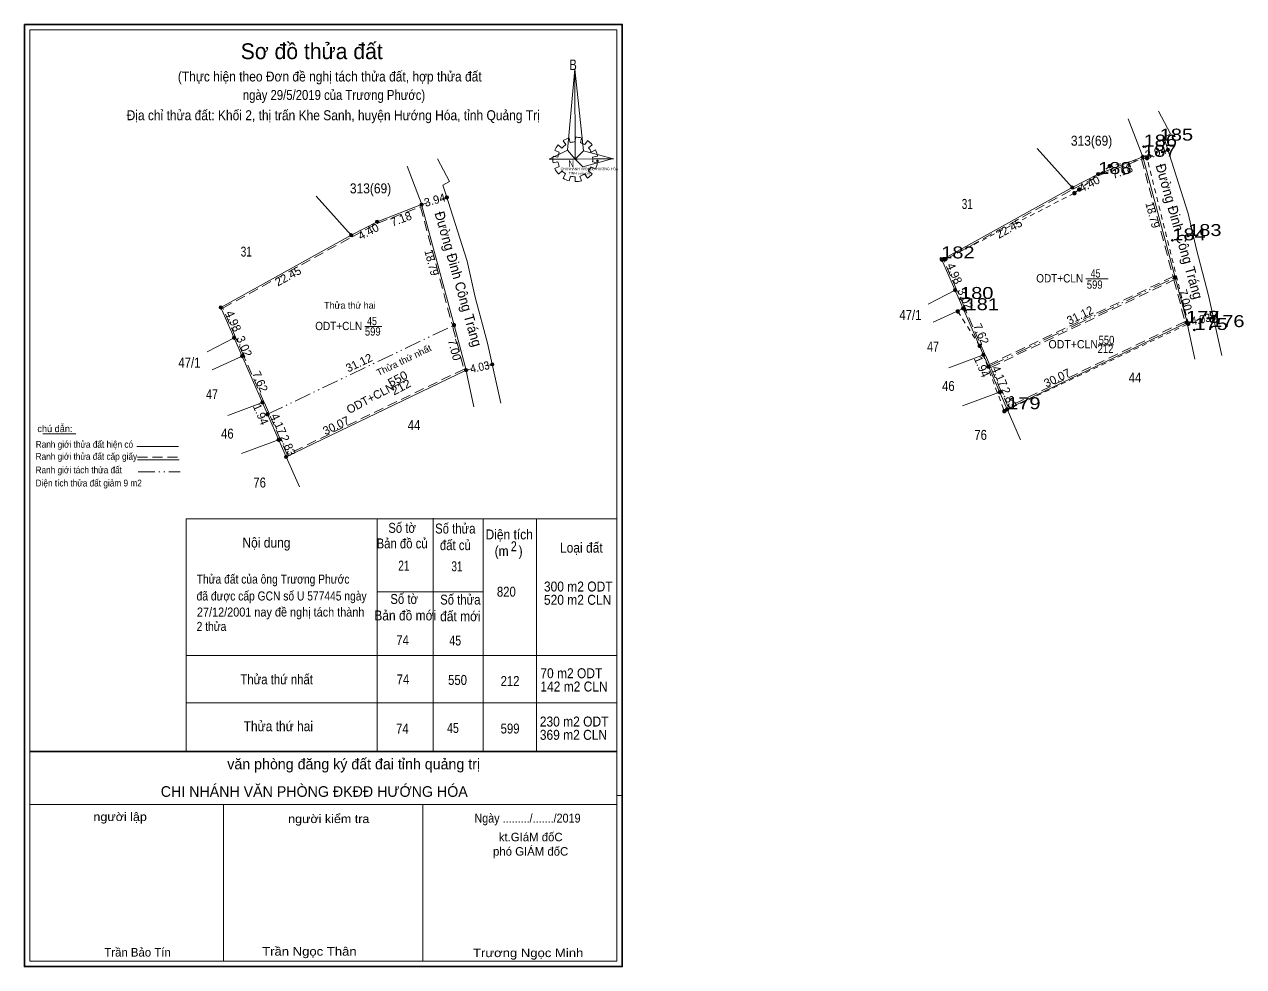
# Model space of a CAD drawing. Header units: metres. Extents: x 551352 to 551943, y 1839377 to 1839694.
# Drawn here: x 551706.6 to 551890.1, y 1839376.6 to 1839518.4 of the extents above; entities that cross this region are included whole.
import ezdxf
from ezdxf.enums import TextEntityAlignment as Align

# ---------------------------------------------------------------- set-up
doc = ezdxf.new("R2010")
doc.units = ezdxf.units.M
doc.header["$LTSCALE"] = 0.5
doc.header["$PDMODE"] = 32
doc.header["$PDSIZE"] = 0.25
for name, pattern in [('DASH_DOUBLE_DOT', [9.2, 5, -1.2, 0.3, -1.2, 0.3, -1.2]), ('MEDIUM_DASHED', [4.5, 3, -1.5]), ('SHORT_DASHED', [2.7, 1.5, -1.2])]:
    doc.linetypes.add(name, pattern=pattern)
for name, color, linetype, lineweight in [('1', 7, 'MEDIUM_DASHED', 13), ('10', 7, 'Continuous', 13), ('13', 7, 'Continuous', 13), ('2', 7, 'Continuous', 13), ('22', 7, 'SHORT_DASHED', 13), ('23', 7, 'Continuous', 13), ('29', 7, 'Continuous', 13), ('63', 7, 'MEDIUM_DASHED', 13)]:
    doc.layers.add(name, color=color, linetype=linetype, lineweight=lineweight)
doc.layers.add('12', color=7, linetype='Continuous')
doc.layers.add('7', color=7, linetype='Continuous')

msp = doc.modelspace()

# ---------------------------------------------------------------- hatches: boundary and pattern name
at = {"layer": '10'}
for points in [[(551880.05, 1839480.31, 1), (551879.55, 1839480.31, 1)], [(551851.97, 1839466.89, 1), (551851.47, 1839466.89, 1)]]:
    msp.add_hatch(color=256, dxfattribs=at).paths.add_polyline_path(points)
at = {"layer": '13'}
for points in [[(551875.18, 1839498.46, 1), (551874.68, 1839498.46, 1)], [(551878.97, 1839499.54, 1), (551878.47, 1839499.54, 1)], [(551868.48, 1839495.88, 1), (551867.98, 1839495.88, 1)], [(551864.59, 1839493.83, 1), (551864.09, 1839493.83, 1)], [(551844.94, 1839482.98, 1), (551844.44, 1839482.98, 1)], [(551846.94, 1839478.42, 1), (551846.44, 1839478.42, 1)], [(551848.15, 1839475.65, 1), (551847.65, 1839475.65, 1)], [(551881.86, 1839473.55, 1), (551881.36, 1839473.55, 1)], [(551885.8, 1839474.41, 1), (551885.3, 1839474.41, 1)], [(551851.2, 1839468.67, 1), (551850.7, 1839468.67, 1)], [(551853.65, 1839463.07, 1), (551853.15, 1839463.07, 1)], [(551854.78, 1839460.48, 1), (551854.28, 1839460.48, 1)]]:
    msp.add_hatch(color=256, dxfattribs=at).paths.add_polyline_path(points)
at = {"layer": '29'}
for points in [[(551766.63, 1839491.29, 1), (551766.13, 1839491.29, 1)], [(551770.42, 1839492.37, 1), (551769.92, 1839492.37, 1)], [(551759.93, 1839488.71, 1), (551759.43, 1839488.71, 1)], [(551756.04, 1839486.66, 1), (551755.54, 1839486.66, 1)], [(551736.39, 1839475.81, 1), (551735.89, 1839475.81, 1)], [(551771.5, 1839473.14, 1), (551771, 1839473.14, 1)], [(551738.39, 1839471.25, 1), (551737.89, 1839471.25, 1)], [(551739.6, 1839468.48, 1), (551739.1, 1839468.48, 1)], [(551777.25, 1839467.24, 1), (551776.75, 1839467.24, 1)], [(551773.31, 1839466.38, 1), (551772.81, 1839466.38, 1)], [(551742.65, 1839461.5, 1), (551742.15, 1839461.5, 1)], [(551743.42, 1839459.72, 1), (551742.92, 1839459.72, 1)], [(551745.1, 1839455.9, 1), (551744.6, 1839455.9, 1)], [(551746.23, 1839453.31, 1), (551745.73, 1839453.31, 1)]]:
    msp.add_hatch(color=256, dxfattribs=at).paths.add_polyline_path(points)
at = {"layer": '63'}
for points in [[(551870.23, 1839497.08, 1), (551869.73, 1839497.08, 1)], [(551875.84, 1839498.27, 1), (551875.34, 1839498.27, 1)], [(551864.9, 1839493, 1), (551864.4, 1839493, 1)], [(551865.63, 1839493.55, 1), (551865.13, 1839493.55, 1)], [(551845.49, 1839483.08, 1), (551844.99, 1839483.08, 1)], [(551847.35, 1839475.21, 1), (551846.85, 1839475.21, 1)], [(551882.04, 1839473.34, 1), (551881.54, 1839473.34, 1)], [(551850.64, 1839470.02, 1), (551850.14, 1839470.02, 1)], [(551854.36, 1839460.18, 1), (551853.86, 1839460.18, 1)]]:
    msp.add_hatch(color=256, dxfattribs=at).paths.add_polyline_path(points)

# ---------------------------------------------------------------- linework, layer by layer
at = {"layer": '1'}
msp.add_lwpolyline([(551874.76, 1839498.13), (551879.5, 1839480.45), (551851.85, 1839467.23), (551851.18, 1839468.77), (551848.13, 1839475.75), (551846.92, 1839478.52), (551845.01, 1839482.87), (551864.46, 1839493.61), (551868.33, 1839495.65)], close=True, dxfattribs=at)
at = {"layer": '10', "linetype": 'DASH_DOUBLE_DOT'}
msp.add_line((551851.72, 1839466.89), (551879.8, 1839480.31), dxfattribs=at)
at = {"layer": '10'}
for p, q in [((551842.64, 1839476.3), (551846.69, 1839478.42)), ((551843.39, 1839473.6), (551847.9, 1839475.65)), ((551881.61, 1839473.55), (551854.53, 1839460.48)), ((551850.95, 1839468.67), (551845.75, 1839466.72)), ((551853.4, 1839463.07), (551847.81, 1839460.97)), ((551856.54, 1839455.9), (551854.53, 1839460.48))]:
    msp.add_line(p, q, dxfattribs=at)
for points in [[(551844.69, 1839482.98), (551864.34, 1839493.83), (551859.06, 1839499.73)], [(551874.93, 1839498.46), (551868.23, 1839495.88), (551864.34, 1839493.83)], [(551881.61, 1839473.55), (551879.8, 1839480.31), (551874.93, 1839498.46)], [(551854.53, 1839460.48), (551851.72, 1839466.89), (551844.69, 1839482.98)]]:
    msp.add_lwpolyline(points, dxfattribs=at)
at = {"layer": '10', "linetype": 'DASH_DOUBLE_DOT'}
for centre in [(551879.8, 1839480.31), (551851.72, 1839466.89)]:
    msp.add_circle(centre, 0.25, dxfattribs=at)
at = {"layer": '13'}
for p, q in [((551875.73, 1839498.69), (551874.93, 1839498.46)), ((551878.72, 1839499.54), (551877.96, 1839499.32)), ((551866.36, 1839480.1), (551869.74, 1839480.1)), ((551882.45, 1839473.73), (551881.61, 1839473.55)), ((551885.55, 1839474.41), (551884.53, 1839474.19)), ((551868.22, 1839470.17), (551870.55, 1839470.17))]:
    msp.add_line(p, q, dxfattribs=at)
for centre in [(551874.93, 1839498.46), (551878.72, 1839499.54), (551868.23, 1839495.88), (551864.34, 1839493.83), (551844.69, 1839482.98), (551846.69, 1839478.42), (551847.9, 1839475.65), (551881.61, 1839473.55), (551885.55, 1839474.41), (551850.95, 1839468.67), (551853.4, 1839463.07), (551854.53, 1839460.48)]:
    msp.add_circle(centre, 0.25, dxfattribs=at)
at = {"layer": '2'}
for p, q in [((551788.08, 1839500.3), (551787.68, 1839500.89)), ((551788.58, 1839501.3), (551788.75, 1839500.6)), ((551789.49, 1839500.71), (551789.52, 1839501.44)), ((551790.45, 1839501.3), (551790.28, 1839500.57)), ((551790.93, 1839500.3), (551791.33, 1839500.89)), ((551787.09, 1839499.16), (551786.44, 1839499.43)), ((551786.92, 1839500.25), (551787.47, 1839499.78)), ((551792.05, 1839500.25), (551791.5, 1839499.8)), ((551791.89, 1839499.18), (551792.55, 1839499.5)), ((551786.16, 1839498.55), (551786.88, 1839498.43)), ((551786.88, 1839497.7), (551786.16, 1839497.59)), ((551786.44, 1839496.7), (551787.09, 1839497.02)), ((551789.15, 1839498.11), (551789.84, 1839498.11)), ((551792.57, 1839496.68), (551791.85, 1839496.95)), ((551792.85, 1839498.55), (551792.11, 1839498.43)), ((551792.11, 1839497.7), (551792.85, 1839497.59)), ((551787.53, 1839496.34), (551786.96, 1839495.88)), ((551787.68, 1839495.27), (551788.05, 1839495.91)), ((551788.8, 1839495.56), (551788.58, 1839494.86)), ((551789.49, 1839494.74), (551789.49, 1839495.45)), ((551790.21, 1839495.56), (551790.43, 1839494.88)), ((551791.33, 1839495.27), (551790.93, 1839495.88)), ((551791.46, 1839496.34), (551792.05, 1839495.91)), ((551709.33, 1839456.8), (551714.3, 1839456.8)), ((551723.52, 1839454.88), (551729.79, 1839454.88)), ((551723.62, 1839452.87), (551729.88, 1839452.87)), ((551730.91, 1839444.01), (551795.77, 1839444.01)), ((551730.91, 1839444.01), (551730.91, 1839408.96)), ((551759.66, 1839444.01), (551759.66, 1839408.96)), ((551768.11, 1839444.07), (551768.11, 1839409.02)), ((551775.66, 1839444.01), (551775.66, 1839408.96)), ((551783.66, 1839444.01), (551783.66, 1839408.96)), ((551759.66, 1839433.01), (551775.66, 1839433.01)), ((551730.91, 1839423.44), (551795.77, 1839423.44)), ((551730.91, 1839416.3), (551795.77, 1839416.3)), ((551730.91, 1839408.96), (551795.77, 1839408.96)), ((551706.57, 1839408.18), (551706.57, 1839376.6)), ((551795.77, 1839402.33), (551796.57, 1839402.33)), ((551707.37, 1839401.02), (551795.77, 1839401.02)), ((551736.57, 1839401.02), (551736.57, 1839377.4)), ((551766.57, 1839401.02), (551766.57, 1839377.4))]:
    msp.add_line(p, q, dxfattribs=at)
at = {"layer": '2', "linetype": 'MEDIUM_DASHED'}
msp.add_line((551723.62, 1839453.29), (551729.93, 1839453.29), dxfattribs=at)
at = {"layer": '2', "linetype": 'DASH_DOUBLE_DOT'}
msp.add_line((551723.71, 1839451.06), (551730.01, 1839451.06), dxfattribs=at)
at = {"layer": '2', "lineweight": 35}
msp.add_line((551707.37, 1839408.96), (551795.77, 1839408.96), dxfattribs=at)
msp.add_lwpolyline([(551706.57, 1839518.4), (551796.57, 1839518.4), (551796.57, 1839376.6), (551706.57, 1839376.6)], close=True, dxfattribs=at)
at = {"layer": '2'}
for points in [[(551706.57, 1839376.6), (551706.57, 1839518.39), (551796.57, 1839518.39), (551796.57, 1839376.6)], [(551706.57, 1839376.6), (551706.57, 1839518.39), (551796.57, 1839518.39), (551796.57, 1839376.6)], [(551795.77, 1839408.96), (551795.77, 1839377.4), (551707.37, 1839377.4), (551707.37, 1839517.6), (551795.77, 1839517.6)], [(551789.45, 1839511.64), (551789.49, 1839498.14), (551788.32, 1839499.48)], [(551789.45, 1839511.64), (551789.49, 1839498.14), (551790.74, 1839499.39)], [(551785.57, 1839498.14), (551788.32, 1839499.48), (551789.49, 1839498.14)], [(551795.25, 1839498.18), (551789.49, 1839498.14), (551790.74, 1839499.39)], [(551795.21, 1839498.21), (551790.63, 1839496.98), (551789.49, 1839498.14)]]:
    msp.add_lwpolyline(points, close=True, dxfattribs=at)
at = {"layer": '2', "linetype": 'MEDIUM_DASHED'}
msp.add_lwpolyline([(551879.64, 1839479.95), (551881.31, 1839473.69), (551854.66, 1839460.82), (551853.63, 1839463.17), (551852.05, 1839466.77)], close=True, dxfattribs=at)
at = {"layer": '2'}
for centre, major_axis, start_param, end_param in [((551789.5056, 1839498.09), (3.3649, 0), 1.84955988, 2.13900916), ((551789.5056, 1839498.09), (2.6372, 0), 1.56985589, 1.85611068), ((551789.5056, 1839498.09), (3.3649, 0), 1.27924208, 1.56332225), ((551789.5056, 1839498.09), (2.6372, 0), 1.00270906, 1.2755622), ((551789.5056, 1839498.09), (3.3649, 0), 0.71056237, 0.99687234), ((551789.5056, 1839498.09), (3.3649, 0), 2.43958176, 2.72400246), ((551789.5056, 1839498.09), (2.6372, 0), 2.72368549, 3.01515824), ((551789.5056, 1839498.09), (2.6372, 0), 2.13373541, 2.44496261), ((551789.5056, 1839498.09), (2.6372, 0), 0.42678376, 0.70646463), ((551789.5056, 1839498.09), (3.3649, 0), 0.1390515, 0.43393316), ((551789.5056, 1839498.09), (3.3649, 0), 3.00667928, 3.29139349), ((551789.5056, 1839498.09), (2.6372, 0), 3.28229955, 3.56105054), ((551789.5056, 1839498.09), (2.6372, 0), 5.56137327, 5.83951437), ((551789.5056, 1839498.09), (2.6372, 0), 6.13558388, 6.41618463), ((551789.5056, 1839498.09), (3.3649, 0), 5.85230288, 6.13839648), ((551789.5056, 1839498.09), (3.3649, 0), 3.56988637, 3.85691866), ((551789.5056, 1839498.09), (2.6372, 0), 3.86077574, 4.13258255), ((551789.4864, 1839498.07), (3.3649, 0), 4.1470906, 4.43659307), ((551789.5056, 1839498.09), (2.6372, 0), 4.43854677, 4.71314001), ((551789.5056, 1839498.09), (2.6372, 0), 4.99087134, 5.28933161), ((551789.5056, 1839498.09), (3.3649, 0), 5.28561416, 5.56798705), ((551789.5056, 1839498.09), (3.3649, 0), 4.71301008, 4.99761054)]:
    msp.add_ellipse(centre, major_axis=major_axis, ratio=0.995001, start_param=start_param, end_param=end_param, dxfattribs=at)
msp.add_point((551792.85, 1839497.86), dxfattribs=at)
at = {"layer": '22'}
for points in [[(551854.11, 1839460.18), (551881.79, 1839473.34), (551875.59, 1839498.27)], [(551875.59, 1839498.27), (551869.98, 1839497.08), (551865.38, 1839493.55)], [(551865.38, 1839493.55), (551864.65, 1839493), (551845.24, 1839483.08)], [(551847.1, 1839475.21), (551850.39, 1839470.02), (551854.11, 1839460.18)]]:
    msp.add_lwpolyline(points, dxfattribs=at)
at = {"layer": '23'}
for p, q in [((551872.77, 1839504.21), (551874.37, 1839500)), ((551877.32, 1839505.34), (551879.1, 1839501.91)), ((551874.37, 1839500), (551874.86, 1839498.7)), ((551881.8, 1839489.92), (551878.57, 1839500)), ((551881.8, 1839489.92), (551883.01, 1839484.53)), ((551883.01, 1839484.53), (551884.84, 1839477.59)), ((551886.84, 1839468.59), (551884.84, 1839477.59)), ((551881.85, 1839472.46), (551881.61, 1839473.55)), ((551882.78, 1839468.01), (551881.85, 1839472.46))]:
    msp.add_line(p, q, dxfattribs=at)
msp.add_lwpolyline([(551879.1, 1839501.91), (551878.13, 1839501.37), (551878.57, 1839500)], dxfattribs=at)
at = {"layer": '29'}
for p, q in [((551764.22, 1839497.04), (551765.82, 1839492.83)), ((551768.77, 1839498.17), (551770.55, 1839494.74)), ((551765.82, 1839492.83), (551766.31, 1839491.53)), ((551767.18, 1839491.52), (551766.38, 1839491.29)), ((551770.17, 1839492.37), (551769.41, 1839492.15)), ((551773.25, 1839482.75), (551770.02, 1839492.83)), ((551773.25, 1839482.75), (551774.46, 1839477.36)), ((551774.46, 1839477.36), (551776.29, 1839470.42)), ((551734.09, 1839469.13), (551738.14, 1839471.25)), ((551757.81, 1839472.93), (551760.4, 1839472.93)), ((551778.29, 1839461.42), (551776.29, 1839470.42)), ((551734.84, 1839466.43), (551739.35, 1839468.48)), ((551773.06, 1839466.38), (551745.98, 1839453.31)), ((551773.9, 1839466.56), (551773.06, 1839466.38)), ((551773.3, 1839465.29), (551773.06, 1839466.38)), ((551777, 1839467.24), (551775.98, 1839467.02)), ((551761.72, 1839463.67), (551763.78, 1839464.77)), ((551774.23, 1839460.84), (551773.3, 1839465.29)), ((551742.4, 1839461.5), (551737.2, 1839459.55)), ((551744.85, 1839455.9), (551739.26, 1839453.8)), ((551747.97, 1839448.78), (551745.98, 1839453.31))]:
    msp.add_line(p, q, dxfattribs=at)
at = {"layer": '29', "linetype": 'MEDIUM_DASHED'}
msp.add_line((551766.21, 1839490.96), (551770.95, 1839473.28), dxfattribs=at)
at = {"layer": '29', "linetype": 'DASH_DOUBLE_DOT'}
msp.add_line((551743.17, 1839459.72), (551771.25, 1839473.14), dxfattribs=at)
at = {"layer": '29'}
for points in [[(551770.55, 1839494.74), (551769.58, 1839494.2), (551770.02, 1839492.83)], [(551736.14, 1839475.81), (551755.79, 1839486.66), (551750.51, 1839492.56)], [(551766.38, 1839491.29), (551759.68, 1839488.71), (551755.79, 1839486.66)], [(551773.06, 1839466.38), (551771.25, 1839473.14), (551766.38, 1839491.29)], [(551745.98, 1839453.31), (551743.17, 1839459.72), (551736.14, 1839475.81)], [(551730.9, 1839408.96), (551795.76, 1839408.96), (551795.76, 1839395.79)]]:
    msp.add_lwpolyline(points, dxfattribs=at)
at = {"layer": '29', "linetype": 'MEDIUM_DASHED'}
for points in [[(551743.3, 1839460.06), (551742.63, 1839461.6), (551739.58, 1839468.58), (551738.37, 1839471.35), (551736.46, 1839475.7), (551755.91, 1839486.44), (551759.78, 1839488.48), (551766.21, 1839490.96)], [(551771.09, 1839472.78), (551772.76, 1839466.52), (551746.11, 1839453.65), (551745.08, 1839456), (551743.5, 1839459.6)]]:
    msp.add_lwpolyline(points, dxfattribs=at)
at = {"layer": '29'}
for centre in [(551766.38, 1839491.29), (551770.17, 1839492.37), (551759.68, 1839488.71), (551755.79, 1839486.66), (551736.14, 1839475.81), (551738.14, 1839471.25), (551739.35, 1839468.48), (551777, 1839467.24), (551773.06, 1839466.38), (551742.4, 1839461.5), (551744.85, 1839455.9), (551745.98, 1839453.31)]:
    msp.add_circle(centre, 0.25, dxfattribs=at)
at = {"layer": '29', "linetype": 'DASH_DOUBLE_DOT'}
for centre in [(551771.25, 1839473.14), (551743.17, 1839459.72)]:
    msp.add_circle(centre, 0.25, dxfattribs=at)
at = {"layer": '63'}
for centre in [(551869.98, 1839497.08), (551875.59, 1839498.27), (551864.65, 1839493), (551865.38, 1839493.55), (551845.24, 1839483.08), (551847.1, 1839475.21), (551881.79, 1839473.34), (551850.39, 1839470.02), (551854.11, 1839460.18)]:
    msp.add_circle(centre, 0.25, dxfattribs=at)
at = {"layer": '7'}
for p in [(551877.5, 1839500.91), (551875.08, 1839500.01), (551874.98, 1839498.48), (551868.23, 1839495.88), (551879.4, 1839485.9), (551881.78, 1839486.55), (551844.6, 1839483.18), (551847.44, 1839477.09), (551848.27, 1839475.39), (551881.46, 1839473.49), (551881.46, 1839473.48), (551885.24, 1839472.84), (551882.72, 1839472.41), (551854.53, 1839460.48)]:
    msp.add_point(p, dxfattribs=at)

# ---------------------------------------------------------------- texts
at = {"layer": '1', "width": 0.85}
msp.add_text('599', height=1.25, dxfattribs=at).set_placement((551867.71, 1839478.62), align=Align.CENTER)
at = {"layer": '12', "width": 1.25}
for s, p in [('185', (551877.5, 1839500.91)), ('186', (551875.08, 1839500.01)), ('187', (551874.98, 1839498.48)), ('188', (551868.23, 1839495.88)), ('184', (551879.4, 1839485.9)), ('183', (551881.78, 1839486.55)), ('182', (551844.6, 1839483.18)), ('180', (551847.44, 1839477.08)), ('181', (551848.27, 1839475.39)), ('178', (551881.46, 1839473.48)), ('177', (551881.46, 1839473.49)), ('175', (551882.72, 1839472.41)), ('176', (551885.24, 1839472.84)), ('179', (551854.53, 1839460.48))]:
    msp.add_text(s, height=1.8, dxfattribs=at).set_placement(p)
at = {"layer": '13'}
for s, height, width, p in [('313(69)', 1.5, 0.9, (551867.235, 1839500.14)), ('31', 1.5, 0.75, (551848.525, 1839490.63)), ('45', 1.25, 0.8, (551867.84, 1839480.3)), ('47/1', 1.5, 0.85, (551839.96, 1839473.91)), ('550', 1.25, 0.85, (551869.48, 1839470.28)), ('47', 1.5, 0.8, (551843.375, 1839469.17)), ('ODT+CLN', 1.25, 0.95, (551864.48, 1839469.64)), ('212', 1.25, 0.85, (551869.325, 1839468.94)), ('44', 1.5, 0.85, (551873.78, 1839464.51)), ('46', 1.5, 0.85, (551845.675, 1839463.23)), ('76', 1.5, 0.85, (551850.535, 1839455.87))]:
    msp.add_text(s, height=height, dxfattribs=dict(at, width=width)).set_placement(p, align=Align.CENTER)
msp.add_text('3.94', height=1.25, rotation=15.905, dxfattribs=at).set_placement((551877.0737, 1839498.5442), align=Align.CENTER)
for s, height, rotation, width, p in [('Đường Đinh Công Tráng', 1.5, 285.894, 0.95, (551879.732, 1839487.0454)), ('4.03', 1.25, 12.313, 0.9, (551883.8217, 1839473.4012))]:
    msp.add_text(s, height=height, rotation=rotation, dxfattribs=dict(at, width=width)).set_placement(p, align=Align.CENTER)
at = {"layer": '13', "width": 0.9}
msp.add_text('ODT+CLN ', height=1.25, dxfattribs=at).set_placement((551866.39, 1839479.56), align=Align.RIGHT)
at = {"layer": '2'}
msp.add_text('Sơ đồ thửa đất', height=2.38, dxfattribs=at).set_placement((551749.83, 1839513.17), align=Align.CENTER)
for s, height, width, p in [('B', 1.585, 0.8, (551788.61, 1839511.53)), ('CHI NHÁNH VPĐKĐĐ-HƯỚNG HÓA', 0.3749, 0.95, (551787.3, 1839496.46)), ('N', 0.9904, 0.9, (551788.45, 1839496.96)), ('TỈNH quảng trị', 0.375, 1.05, (551788.51, 1839495.81)), ('Ranh giới thửa đất hiện có ', 1.029, 0.9, (551708.28, 1839454.68)), ('Ranh giới thửa đất cấp giấy', 1.029, 0.9, (551708.27, 1839452.87)), ('Ranh giới tách thửa đất', 1.029, 0.9, (551708.26, 1839450.83)), ('Diện tích thửa đất giảm 9 m2 ', 1.03, 0.9, (551708.26, 1839448.86)), ('Số tờ', 1.5, 0.85, (551761.36, 1839441.88)), ('Diện tích', 1.5, 0.9, (551776, 1839440.89)), ('Nội dung', 1.5, 0.9, (551739.4, 1839439.66)), ('Bản đồ củ', 1.5, 0.85, (551759.6, 1839439.54)), ('(m   )', 1.5, 0.9, (551777.37, 1839438.4)), ('2', 1.5, 0.8, (551779.81, 1839439.11)), ('Loại đất', 1.5, 0.9, (551787.21, 1839438.9)), ('21', 1.5, 0.75, (551762.86, 1839436.2)), ('31', 1.5, 0.75, (551770.86, 1839436.1)), ('Thửa đất của ông Trương Phước', 1.36, 0.85, (551732.51, 1839434.24)), ('300 m2 ODT', 1.5, 0.9, (551784.79, 1839433.05)), ('đã được cấp GCN số U 577445 ngày', 1.36, 0.85, (551732.5, 1839431.7)), ('Số tờ', 1.5, 0.85, (551761.67, 1839431.18)), ('820', 1.5, 0.85, (551777.71, 1839432.27)), ('520 m2 CLN', 1.5, 0.9, (551784.79, 1839431.05)), ('27/12/2001 nay đề nghị tách thành', 1.36, 0.9, (551732.55, 1839429.28)), ('Bản đồ mới', 1.5, 0.9, (551759.25, 1839428.7)), ('2 thửa', 1.36, 0.85, (551732.5, 1839427.12)), ('74', 1.5, 0.85, (551762.56, 1839424.98)), ('45', 1.5, 0.8, (551770.54, 1839424.93)), ('Thửa thứ nhất', 1.5, 0.85, (551739.1, 1839419.08)), ('74', 1.5, 0.85, (551762.61, 1839419.07)), ('550', 1.5, 0.85, (551770.36, 1839418.99)), ('212', 1.5, 0.85, (551778.27, 1839418.83)), ('70 m2 ODT', 1.5, 0.9, (551784.25, 1839420)), ('142 m2 CLN', 1.5, 0.9, (551784.25, 1839418)), ('230 m2 ODT', 1.5, 0.9, (551784.17, 1839412.73)), ('Thửa thứ hai', 1.5, 0.9, (551739.58, 1839412.03)), ('74', 1.5, 0.85, (551762.53, 1839411.68)), ('45', 1.5, 0.8, (551770.2, 1839411.76)), ('599', 1.5, 0.85, (551778.27, 1839411.68)), ('369 m2 CLN', 1.5, 0.9, (551784.17, 1839410.73))]:
    msp.add_text(s, height=height, dxfattribs=dict(at, width=width)).set_placement(p)
for s, height, width, p in [('(Thực hiện theo Đơn đề nghị tách thửa đất, hợp thửa đất ', 1.5, 0.9, (551752.795, 1839509.81)), ('ngày 29/5/2019 của Trương Phước)', 1.5, 0.85, (551753.185, 1839507.03)), ('Địa chỉ thửa đất: Khối 2, thị trấn Khe Sanh, huyện Hướng Hóa, tỉnh Quảng Trị', 1.5, 0.9, (551753.065, 1839503.98)), ('Số thửa', 1.5, 0.85, (551771.445, 1839441.78)), ('đất củ', 1.5, 0.85, (551771.455, 1839439.28)), ('Số thửa', 1.5, 0.85, (551772.205, 1839431.08)), ('đất mới', 1.5, 0.9, (551772.21, 1839428.58)), ('Ngày ........./......./2019', 1.35, 0.9, (551782.315, 1839398.27))]:
    msp.add_text(s, height=height, dxfattribs=dict(at, width=width)).set_placement(p, align=Align.CENTER)
for s, rotation, p in [('7.00', 284.989, (551880.7565, 1839476.7616)), ('31.12', 25.544, (551865.7655, 1839474.0707)), ('4.17', 293.739, (551852.8156, 1839465.1966)), ('30.07', 25.764, (551862.3233, 1839464.639)), ('2.83', 293.571, (551854.2367, 1839461.9549))]:
    msp.add_text(s, height=1.25, rotation=rotation, dxfattribs=at).set_placement(p, align=Align.CENTER)
msp.add_text('chú dẫn:', height=1.029, dxfattribs=at).set_placement((551708.53, 1839457.04))
for s, height, p in [('văn phòng đăng ký đất đai tỉnh quảng trị', 1.6, (551775.18, 1839406.29)), ('CHI NHÁNH VĂN PHÒNG ĐKĐĐ HƯỚNG HÓA', 1.6, (551773.32, 1839402.15)), ('kt.GIáM đốC', 1.28, (551787.6, 1839395.46)), ('phó GIÁM đốC', 1.28, (551788.45, 1839393.3)), ('Trần Bảo Tín', 1.28, (551728.6, 1839378.11))]:
    msp.add_text(s, height=height, dxfattribs=at).set_placement(p, align=Align.RIGHT)
for s, width, p in [('người lập', 1.1, (551725.01, 1839398.51)), ('người kiểm tra', 1.1, (551758.51, 1839398.2)), ('Trần Ngọc Thân', 1.15, (551756.59, 1839378.25)), ('Trương Ngọc Minh', 1.15, (551790.72, 1839378.03))]:
    msp.add_text(s, height=1.28, dxfattribs=dict(at, width=width)).set_placement(p, align=Align.RIGHT)
at = {"layer": '29'}
for s, height, width, p in [('313(69)', 1.5, 0.9, (551758.685, 1839492.97)), ('31', 1.5, 0.75, (551739.975, 1839483.46)), ('45', 1.25, 0.8, (551758.9, 1839473.13)), ('599', 1.25, 0.85, (551759.02, 1839471.56)), ('47/1', 1.5, 0.85, (551731.41, 1839466.74)), ('47', 1.5, 0.8, (551734.825, 1839462)), ('44', 1.5, 0.85, (551765.23, 1839457.34)), ('46', 1.5, 0.85, (551737.125, 1839456.06)), ('76', 1.5, 0.85, (551741.985, 1839448.7))]:
    msp.add_text(s, height=height, dxfattribs=dict(at, width=width)).set_placement(p, align=Align.CENTER)
for s, rotation, p in [('3.94', 15.905, (551768.5237, 1839491.3742)), ('7.18', 21.06, (551763.5054, 1839488.5335)), ('4.40', 27.789, (551758.6536, 1839486.6782)), ('22.45', 28.906, (551746.5679, 1839479.9614)), ('4.98', 293.682, (551737.474, 1839473.496)), ('3.02', 293.597, (551739.1104, 1839469.6952)), ('7.00', 284.989, (551770.7265, 1839469.2716)), ('31.12', 25.544, (551757.2105, 1839466.8983)), ('7.62', 293.604, (551741.5006, 1839464.3952)), ('ODT+CLN', 28.132, (551758.9503, 1839461.5936)), ('1.94', 293.393, (551741.5848, 1839459.4631)), ('4.17', 293.739, (551744.2656, 1839458.0266)), ('30.07', 25.764, (551753.7733, 1839457.469)), ('2.83', 293.571, (551745.6867, 1839454.7849))]:
    msp.add_text(s, height=1.25, rotation=rotation, dxfattribs=at).set_placement(p, align=Align.CENTER)
for s, height, rotation, width, p in [('Đường Đinh Công Tráng', 1.5, 285.894, 0.95, (551771.1806, 1839479.8804)), ('18.79', 1.25, 285.02, 0.95, (551767.2906, 1839482.387)), ('Thửa thứ nhất', 1, 25.777, 1.05, (551763.9276, 1839467.4071)), ('4.03', 1.25, 12.313, 0.9, (551775.2717, 1839466.2312)), ('550', 1.25, 28.132, 1.1, (551763.0653, 1839464.5146)), ('212', 1.25, 28.132, 1.1, (551763.5603, 1839463.252))]:
    msp.add_text(s, height=height, rotation=rotation, dxfattribs=dict(at, width=width)).set_placement(p, align=Align.CENTER)
msp.add_text('Thửa thứ hai', height=1, dxfattribs=at).set_placement((551755.575, 1839475.62), align=Align.CENTER)
at = {"layer": '29', "width": 0.9}
msp.add_text('ODT+CLN ', height=1.25, dxfattribs=at).set_placement((551757.84, 1839472.39), align=Align.RIGHT)
at = {"layer": '63'}
for s, rotation, p in [('7.18', 21.06, (551872.0554, 1839495.7035)), ('4.40', 27.789, (551867.2036, 1839493.8482)), ('22.45', 28.906, (551855.1179, 1839487.1314)), ('4.98', 293.682, (551846.024, 1839480.666)), ('3.02', 293.597, (551847.6604, 1839476.8652)), ('7.62', 293.604, (551850.0506, 1839471.5652)), ('1.94', 293.393, (551850.1348, 1839466.6331))]:
    msp.add_text(s, height=1.25, rotation=rotation, dxfattribs=at).set_placement(p, align=Align.CENTER)
at = {"layer": '63', "width": 0.95}
msp.add_text('18.79', height=1.25, rotation=285.02, dxfattribs=at).set_placement((551875.842, 1839489.552), align=Align.CENTER)

doc.saveas('drawing.dxf')
